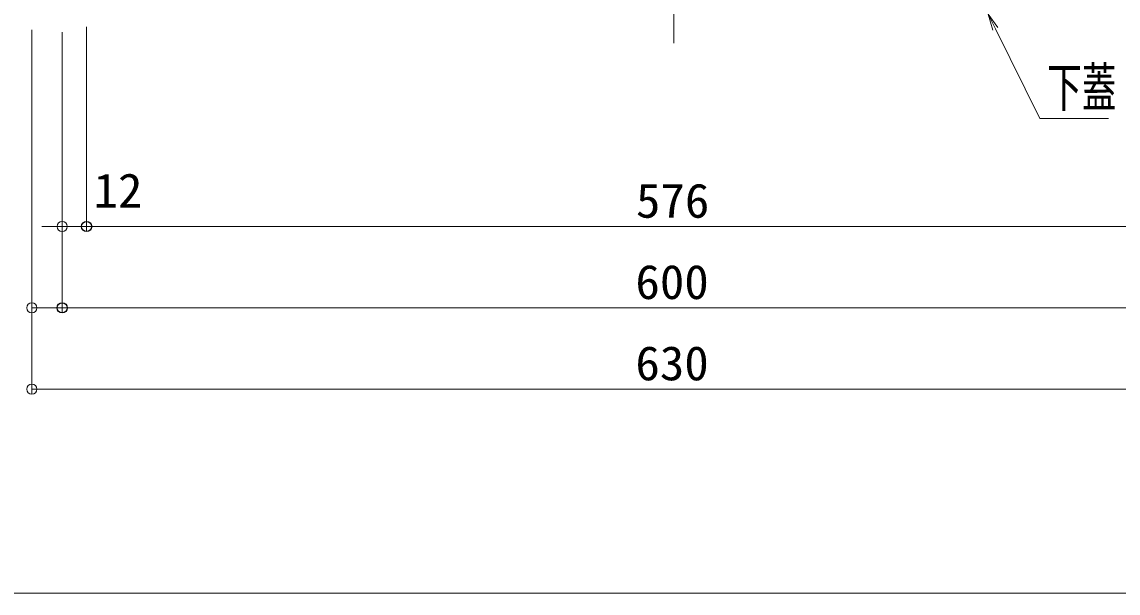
# Model space of a CAD drawing. Units: millimetres, scale not verified. Extents: x -2000 to 2000, y -1385 to 1385.
# Drawn here: x -1581 to -1042, y -1385 to -1104 of the extents above; entities that cross this region are included whole.
import ezdxf
from ezdxf.enums import TextEntityAlignment as Align

# ---------------------------------------------------------------- set-up
doc = ezdxf.new("R2010")
doc.units = ezdxf.units.MM
doc.header["$LTSCALE"] = 10
doc.header["$PDMODE"] = 32
doc.header["$PDSIZE"] = 5
for name, color, linetype, lineweight in [('0-0_zumenwaku', 5, 'Continuous', 9), ('0-2_0', 4, 'Continuous', 9), ('0-3_sunpou', 1, 'Continuous', 9), ('0-6_center', 5, 'Continuous', 9), ('1-5_02壁', 1, 'Continuous', 9), ('1-D_6寸法', 1, 'Continuous', 9)]:
    doc.layers.add(name, color=color, linetype=linetype, lineweight=lineweight)
doc.layers.add('0-4_DEFPOINTS', color=7, linetype='Continuous')
doc.styles.add('ＭＳ ゴシック', font='')
doc.styles.get('ＭＳ ゴシック').set_extended_font_data('MS Gothic')

# ---------------------------------------------------------------- blocks, each defined once
blk = doc.blocks.new('_ORIGIN')
at = {"layer": '0-2_0', "color": 1}
blk.add_line((0, 0), (-10, 0), dxfattribs=at)
blk.add_circle((0, 0), 5, dxfattribs=at)
blk = doc.blocks.new('MLeader7')
at = {"layer": '1-D_6寸法'}
for p, q in [((-1105.54, -1100.16), (-1101.99, -1107.33)), ((-1077.22, -1151.42), (-1046.34, -1151.42))]:
    blk.add_line(p, q, dxfattribs=at)
for points in [[(-1103.18, -1107.92), (-1105.54, -1100.16), (-1100.79, -1106.73)], [(-1101.99, -1107.33), (-1080.1, -1151.42), (-1077.22, -1151.42)]]:
    blk.add_lwpolyline(points, dxfattribs=at)
at = {"layer": '1-D_6寸法', "color": 2, "style": 'ＭＳ ゴシック', "width": 0.65}
blk.add_text('下蓋', height=19.21, dxfattribs=at).set_placement((-1076.5, -1151.49), align=Align.BOTTOM_LEFT)

msp = doc.modelspace()

# ---------------------------------------------------------------- linework, layer by layer
at = {"layer": '0-0_zumenwaku'}
msp.add_lwpolyline([(-2000.14, -1385.01), (1999.86, -1385.01), (1999.86, 1384.99), (-2000.14, 1384.99)], close=True, dxfattribs=at)
at = {"layer": '0-3_sunpou'}
for p, q in [((-1576.46, -1107.76), (-1576.46, -1287.13)), ((-1576.46, -1107.76), (-1576.46, -1247.13)), ((-1561.46, -1108.96), (-1561.46, -1247.13)), ((-1561.46, -1108.96), (-1561.46, -1247.13)), ((-1561.46, -1108.96), (-1561.46, -1207.13)), ((-1549.46, -1106.43), (-1549.46, -1207.13)), ((-1566.46, -1204.63), (-1571.46, -1204.63)), ((-1561.46, -1204.63), (-1549.46, -1204.63)), ((-1544.46, -1204.63), (-1539.46, -1204.63)), ((-1571.46, -1244.63), (-1566.46, -1244.63)), ((-1556.46, -1244.63), (-966.46, -1244.63)), ((-1571.46, -1284.63), (-951.46, -1284.63))]:
    msp.add_line(p, q, dxfattribs=at)
at = {"layer": '0-4_DEFPOINTS'}
for p in [(-1549.46, -1204.63), (-1561.46, -1244.63)]:
    msp.add_point(p, dxfattribs=at)
at = {"layer": '0-6_center'}
msp.add_line((-1260.36, -822.16), (-1260.36, -1114.39), dxfattribs=at)
at = {"layer": '1-5_02壁'}
for p, q in [((-1549.46, -1106.43), (-1549.46, -1207.13)), ((-1544.46, -1204.63), (-978.46, -1204.63))]:
    msp.add_line(p, q, dxfattribs=at)

# ---------------------------------------------------------------- block references
at = {"layer": '0-3_sunpou', "xscale": 0.5, "yscale": 0.5}
for p in [(-1561.46, -1204.63), (-1561.46, -1244.63)]:
    msp.add_blockref('_ORIGIN', p, dxfattribs=at)
at = {"layer": '0-3_sunpou', "xscale": 0.5, "yscale": 0.5, "rotation": 180}
for p in [(-1549.46, -1204.63), (-1576.46, -1244.63), (-1561.46, -1244.63), (-1576.46, -1284.63)]:
    msp.add_blockref('_ORIGIN', p, dxfattribs=at)
at = {"layer": '1-5_02壁', "xscale": 0.5, "yscale": 0.5, "rotation": 180}
msp.add_blockref('_ORIGIN', (-1549.46, -1204.63), dxfattribs=at)
at = {"layer": '1-D_6寸法'}
msp.add_blockref('MLeader7', (0, 0), dxfattribs=at)

# ---------------------------------------------------------------- texts
at = {"layer": '0-3_sunpou', "color": 2, "style": 'ＭＳ ゴシック', "width": 1.05}
for s, p in [('12', (-1546.02, -1200.37)), ('600', (-1279.25, -1245.37)), ('630', (-1279.25, -1285.37))]:
    msp.add_text(s, height=16.86, dxfattribs=at).set_placement(p, align=Align.BOTTOM_LEFT)
at = {"layer": '1-5_02壁', "color": 2, "style": 'ＭＳ ゴシック', "width": 1.05}
msp.add_text('576', height=16.86, dxfattribs=at).set_placement((-1278.96, -1205.37), align=Align.BOTTOM_LEFT)

doc.saveas('drawing.dxf')
